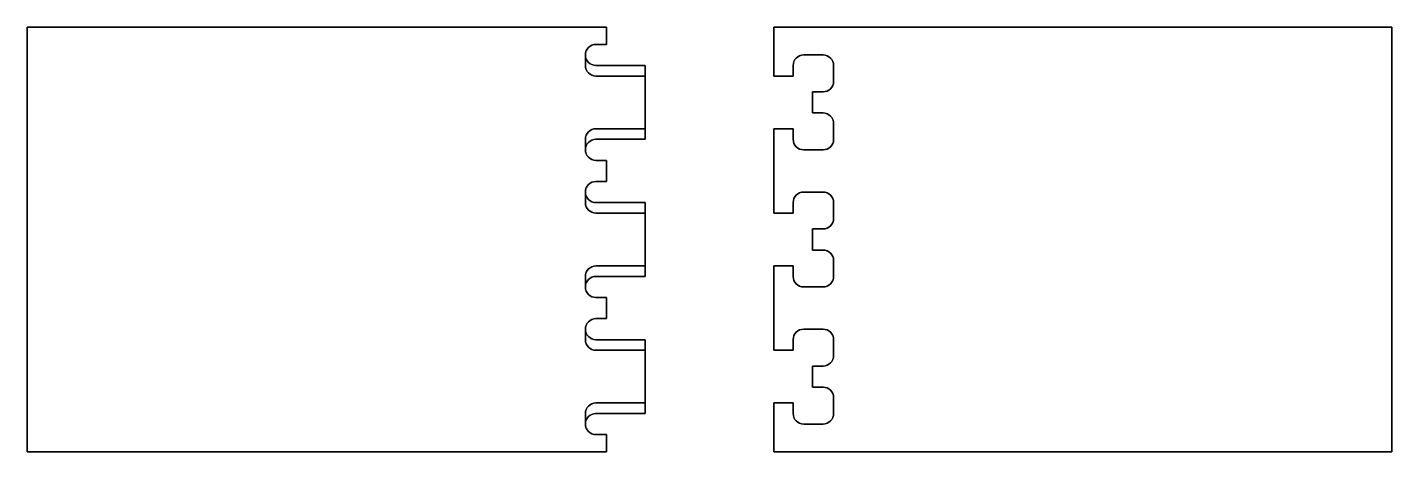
# Model space of a CAD drawing. Extents: x 0 to 530, y -1 to 164.
import ezdxf

# ---------------------------------------------------------------- set-up
doc = ezdxf.new("R2010")
doc.units = 0
doc.layers.add('1', color=7, linetype='CONTINUOUS')

# ---------------------------------------------------------------- blocks, each defined once
blk = doc.blocks.new('*M0')
at = {"layer": '1', "color": 7, "linetype": 'CONTINUOUS'}
for p, q in [((220.90229, -14.85, -7.5), (240, -14.85, -7.5)), ((220.90229, -14.85), (220.90229, -14.85, -7.5)), ((240, -14.85), (220.90229, -14.85)), ((240, -14.85, -7.5), (240, -14.85)), ((240, -43.55, -7.5), (220.90229, -43.55, -7.5)), ((220.90229, -43.55), (240, -43.55)), ((220.90229, -43.55), (220.90229, -43.55, -7.5)), ((240, -43.55), (240, -43.55, -7.5)), ((220.90229, -68.15, -7.5), (240, -68.15, -7.5)), ((220.90229, -68.15), (220.90229, -68.15, -7.5)), ((240, -68.15), (220.90229, -68.15)), ((240, -68.15, -7.5), (240, -68.15)), ((240, -96.85, -7.5), (220.90229, -96.85, -7.5)), ((220.90229, -96.85), (240, -96.85)), ((220.90229, -96.85), (220.90229, -96.85, -7.5)), ((240, -96.85), (240, -96.85, -7.5)), ((220.90229, -121.45, -7.5), (240, -121.45, -7.5)), ((220.90229, -121.45), (220.90229, -121.45, -7.5)), ((240, -121.45), (220.90229, -121.45)), ((240, -121.45, -7.5), (240, -121.45)), ((240, -150.15, -7.5), (220.90229, -150.15, -7.5)), ((220.90229, -150.15), (240, -150.15)), ((220.90229, -150.15), (220.90229, -150.15, -7.5)), ((240, -150.15), (240, -150.15, -7.5))]:
    blk.add_line(p, q, dxfattribs=at)
blk = doc.blocks.new('*M1')
at = {"layer": '1', "color": 7, "linetype": 'CONTINUOUS'}
for p, q in [((225.00229, 0, -7.5), (225.00229, -6.65, -7.5)), ((225.00229, -6.65, 7.5), (225.00229, 0, 7.5)), ((225.00229, 0, 7.5), (225.00229, 0, -7.5)), ((225.00229, -6.65, -7.5), (220.90229, -6.65, -7.5)), ((220.90229, -6.65, 7.5), (225.00229, -6.65, 7.5)), ((220.90229, -6.65, 7.5), (220.90229, -6.65, -7.5)), ((225.00229, -6.65, 7.5), (225.00229, -6.65, -7.5)), ((216.80229, -10.75, -7.5), (216.80229, -10.75, 7.5)), ((216.80229, -10.75), (216.80229, -14.85)), ((216.80229, -14.85, 7.5), (216.80229, -10.75, 7.5)), ((216.80229, -10.75), (216.80229, -10.75, 7.5)), ((216.80229, -14.85), (216.80229, -14.85, 7.5)), ((220.90229, -14.85, -7.5), (220.90229, -14.85)), ((240, -18.95), (240, -14.85)), ((220.90229, -18.95), (240, -18.95)), ((240, -18.95, 7.5), (220.90229, -18.95, 7.5)), ((220.90229, -18.95), (220.90229, -18.95, 7.5)), ((240, -18.95), (240, -18.95, 7.5)), ((240, -39.45), (220.90229, -39.45)), ((220.90229, -39.45), (220.90229, -39.45, 7.5)), ((220.90229, -39.45, 7.5), (240, -39.45, 7.5)), ((240, -43.55), (240, -39.45)), ((240, -39.45, 7.5), (240, -39.45)), ((216.80229, -43.55), (216.80229, -47.65)), ((216.80229, -47.65, 7.5), (216.80229, -43.55, 7.5)), ((216.80229, -43.55), (216.80229, -43.55, 7.5)), ((216.80229, -47.65, -7.5), (216.80229, -47.65)), ((216.80229, -47.65), (216.80229, -47.65, 7.5)), ((220.90229, -51.75, -7.5), (220.90229, -51.75, 7.5)), ((220.90229, -51.75, -7.5), (225.00229, -51.75, -7.5)), ((225.00229, -51.75, 7.5), (220.90229, -51.75, 7.5)), ((220.90229, -51.75, 7.5), (220.90229, -51.75, -7.5)), ((225.00229, -51.75, -7.5), (225.00229, -59.95, -7.5)), ((225.00229, -51.75, 7.5), (225.00229, -51.75, -7.5)), ((225.00229, -59.95, 7.5), (225.00229, -51.75, 7.5)), ((225.00229, -59.95, -7.5), (220.90229, -59.95, -7.5)), ((220.90229, -59.95, 7.5), (220.90229, -59.95, -7.5)), ((220.90229, -59.95, 7.5), (225.00229, -59.95, 7.5)), ((225.00229, -59.95, 7.5), (225.00229, -59.95, -7.5)), ((216.80229, -64.05, -7.5), (216.80229, -64.05, 7.5)), ((216.80229, -64.05), (216.80229, -68.15)), ((216.80229, -68.15, 7.5), (216.80229, -64.05, 7.5)), ((216.80229, -64.05), (216.80229, -64.05, 7.5)), ((216.80229, -68.15), (216.80229, -68.15, 7.5)), ((220.90229, -68.15, -7.5), (220.90229, -68.15)), ((240, -72.25), (240, -68.15)), ((220.90229, -72.25), (240, -72.25)), ((240, -72.25, 7.5), (220.90229, -72.25, 7.5)), ((220.90229, -72.25), (220.90229, -72.25, 7.5)), ((240, -72.25), (240, -72.25, 7.5)), ((240, -92.75), (220.90229, -92.75)), ((220.90229, -92.75), (220.90229, -92.75, 7.5)), ((220.90229, -92.75, 7.5), (240, -92.75, 7.5)), ((240, -96.85), (240, -92.75)), ((240, -92.75, 7.5), (240, -92.75)), ((216.80229, -96.85), (216.80229, -100.95)), ((216.80229, -100.95, 7.5), (216.80229, -96.85, 7.5)), ((216.80229, -96.85), (216.80229, -96.85, 7.5)), ((216.80229, -100.95, -7.5), (216.80229, -100.95)), ((216.80229, -100.95), (216.80229, -100.95, 7.5)), ((220.90229, -105.05, -7.5), (220.90229, -105.05, 7.5)), ((220.90229, -105.05, -7.5), (225.00229, -105.05, -7.5)), ((220.90229, -105.05, 7.5), (220.90229, -105.05, -7.5)), ((225.00229, -105.05, 7.5), (220.90229, -105.05, 7.5)), ((225.00229, -105.05, -7.5), (225.00229, -113.25, -7.5)), ((225.00229, -113.25, 7.5), (225.00229, -105.05, 7.5)), ((225.00229, -105.05, 7.5), (225.00229, -105.05, -7.5)), ((225.00229, -113.25, -7.5), (220.90229, -113.25, -7.5)), ((220.90229, -113.25, 7.5), (220.90229, -113.25, -7.5)), ((220.90229, -113.25, 7.5), (225.00229, -113.25, 7.5)), ((225.00229, -113.25, 7.5), (225.00229, -113.25, -7.5)), ((216.80229, -117.35, -7.5), (216.80229, -117.35, 7.5)), ((216.80229, -117.35), (216.80229, -121.45)), ((216.80229, -121.45, 7.5), (216.80229, -117.35, 7.5)), ((216.80229, -117.35), (216.80229, -117.35, 7.5)), ((216.80229, -121.45), (216.80229, -121.45, 7.5)), ((220.90229, -121.45, -7.5), (220.90229, -121.45)), ((240, -125.55), (240, -121.45)), ((220.90229, -125.55), (240, -125.55)), ((220.90229, -125.55), (220.90229, -125.55, 7.5)), ((240, -125.55, 7.5), (220.90229, -125.55, 7.5)), ((240, -125.55), (240, -125.55, 7.5)), ((240, -146.05), (220.90229, -146.05)), ((220.90229, -146.05), (220.90229, -146.05, 7.5)), ((220.90229, -146.05, 7.5), (240, -146.05, 7.5)), ((240, -150.15), (240, -146.05)), ((240, -146.05, 7.5), (240, -146.05)), ((216.80229, -150.15), (216.80229, -154.25)), ((216.80229, -154.25, 7.5), (216.80229, -150.15, 7.5)), ((216.80229, -150.15), (216.80229, -150.15, 7.5)), ((216.80229, -154.25, -7.5), (216.80229, -154.25)), ((216.80229, -154.25), (216.80229, -154.25, 7.5)), ((220.90229, -158.35, -7.5), (220.90229, -158.35, 7.5)), ((220.90229, -158.35, -7.5), (225.00229, -158.35, -7.5)), ((220.90229, -158.35, 7.5), (220.90229, -158.35, -7.5)), ((225.00229, -158.35, 7.5), (220.90229, -158.35, 7.5)), ((225.00229, -158.35, -7.5), (225.00229, -165, -7.5)), ((225.00229, -165, 7.5), (225.00229, -158.35, 7.5)), ((225.00229, -158.35, 7.5), (225.00229, -158.35, -7.5)), ((225.00229, -165, -7.5), (225.00229, -165, 7.5))]:
    blk.add_line(p, q, dxfattribs=at)
for centre, start, end in [((220.90229, -10.75, -7.5), 90, 270), ((220.90229, -14.85), 180, 270), ((220.90229, -43.55), 90, 180), ((220.90229, -47.65, -7.5), 90, 270), ((220.90229, -64.05, -7.5), 90, 270), ((220.90229, -68.15), 180, 270), ((220.90229, -96.85), 90, 180), ((220.90229, -100.95, -7.5), 90, 270), ((220.90229, -117.35, -7.5), 90, 270), ((220.90229, -121.45), 180, 270), ((220.90229, -150.15), 90, 180), ((220.90229, -154.25, -7.5), 90, 270)]:
    blk.add_arc(centre, 4.1, start, end, dxfattribs=at)
at = {"layer": '1', "color": 7, "linetype": 'CONTINUOUS', "extrusion": (0, 0, -1)}
for centre, start, end in [((-220.90229, -10.75, -7.5), 360, 90), ((-220.90229, -10.75), 270, 360), ((-220.90229, -14.85, -7.5), 270, 360), ((-220.90229, -43.55, -7.5), 360, 90), ((-220.90229, -47.65), 0, 90), ((-220.90229, -47.65, -7.5), 270, 360), ((-220.90229, -64.05, -7.5), 360, 90), ((-220.90229, -64.05), 270, 360), ((-220.90229, -68.15, -7.5), 270, 360), ((-220.90229, -96.85, -7.5), 360, 90), ((-220.90229, -100.95), 0, 90), ((-220.90229, -100.95, -7.5), 270, 360), ((-220.90229, -117.35, -7.5), 360, 90), ((-220.90229, -117.35), 270, 360), ((-220.90229, -121.45, -7.5), 270, 360), ((-220.90229, -150.15, -7.5), 360, 90), ((-220.90229, -154.25), 0, 90), ((-220.90229, -154.25, -7.5), 270, 360)]:
    blk.add_arc(centre, 4.1, start, end, dxfattribs=at)
blk = doc.blocks.new('*M2')
at = {"layer": '1', "color": 7, "linetype": 'CONTINUOUS'}
for p, q in [((0, 0, -15), (0, -165, -15)), ((225.00229, 0, -15), (0, 0, -15)), ((0, 0), (0, 0, -15)), ((0, 0), (225.00229, 0)), ((0, -165), (0, 0)), ((240, -14.85, -15), (240, -43.55, -15)), ((240, -39.45), (240, -18.95)), ((240, -68.15, -15), (240, -96.85, -15)), ((240, -92.75), (240, -72.25)), ((240, -121.45, -15), (240, -150.15, -15)), ((240, -146.05), (240, -125.55)), ((0, -165, -15), (225.00229, -165, -15)), ((225.00229, -165), (0, -165)), ((0, -165), (0, -165, -15))]:
    blk.add_line(p, q, dxfattribs=at)
blk = doc.blocks.new('*M3')
at = {"layer": '1', "color": 7, "linetype": 'CONTINUOUS'}
for name, p in [('*M2', (0, 0)), ('*M1', (0, 0, -7.5))]:
    blk.add_blockref(name, p, dxfattribs=at)
blk = doc.blocks.new('*M4')
at = {"layer": '1', "color": 7, "linetype": 'CONTINUOUS'}
for name, p in [('*M3', (0, 0)), ('*M0', (0, 0, -7.5))]:
    blk.add_blockref(name, p, dxfattribs=at)
blk = doc.blocks.new('*M5')
at = {"layer": '1', "color": 7, "linetype": 'CONTINUOUS'}
for p, q in [((300, 146.05, 15), (300, 165, 15)), ((300, 165), (300, 165, 15)), ((300, 165), (300, 146.05)), ((300, 165, 15), (540, 165, 15)), ((540, 165), (300, 165)), ((540, 165, 15), (540, 0, 15)), ((540, 0), (540, 165)), ((540, 165), (540, 165, 15)), ((319.1, 154.25, 15), (311.6, 154.25, 15)), ((311.6, 154.25), (311.6, 154.25, 15)), ((311.6, 154.25), (319.1, 154.25)), ((319.1, 154.25), (319.1, 154.25, 15)), ((307.5, 150.15), (307.5, 150.15, 15)), ((307.5, 150.15, 15), (307.5, 146.05, 15)), ((307.5, 146.05), (307.5, 150.15)), ((323.2, 144, 15), (323.2, 150.15, 15)), ((323.2, 150.15), (323.2, 150.15, 15)), ((323.2, 150.15), (323.2, 144)), ((307.5, 146.05, 15), (300, 146.05, 15)), ((300, 146.05), (300, 146.05, 15)), ((300, 146.05), (307.5, 146.05)), ((307.5, 146.05), (307.5, 146.05, 15)), ((323.2, 144), (323.2, 144, 15)), ((315, 131.7, 15), (315, 139.9, 15)), ((315, 139.9), (315, 139.9, 15)), ((315, 139.9), (315, 131.7)), ((315, 139.9, 15), (319.1, 139.9, 15)), ((319.1, 139.9), (315, 139.9)), ((319.1, 139.9), (319.1, 139.9, 15)), ((319.1, 131.7, 15), (315, 131.7, 15)), ((315, 131.7), (315, 131.7, 15)), ((315, 131.7), (319.1, 131.7)), ((319.1, 131.7), (319.1, 131.7, 15)), ((323.2, 121.45, 15), (323.2, 127.6, 15)), ((323.2, 127.6), (323.2, 127.6, 15)), ((323.2, 127.6), (323.2, 121.45)), ((300, 92.75, 15), (300, 125.55, 15)), ((300, 125.55), (300, 125.55, 15)), ((300, 125.55), (300, 92.75)), ((300, 125.55, 15), (307.5, 125.55, 15)), ((307.5, 125.55), (300, 125.55)), ((307.5, 125.55), (307.5, 125.55, 15)), ((307.5, 125.55, 15), (307.5, 121.45, 15)), ((307.5, 121.45), (307.5, 125.55)), ((307.5, 121.45), (307.5, 121.45, 15)), ((311.6, 117.35), (311.6, 117.35, 15)), ((311.6, 117.35, 15), (319.1, 117.35, 15)), ((319.1, 117.35), (311.6, 117.35)), ((319.1, 117.35), (319.1, 117.35, 15)), ((323.2, 121.45), (323.2, 121.45, 15)), ((319.1, 100.95, 15), (311.6, 100.95, 15)), ((311.6, 100.95), (311.6, 100.95, 15)), ((311.6, 100.95), (319.1, 100.95)), ((319.1, 100.95), (319.1, 100.95, 15)), ((307.5, 96.85), (307.5, 96.85, 15)), ((307.5, 96.85, 15), (307.5, 92.75, 15)), ((307.5, 92.75), (307.5, 96.85)), ((323.2, 90.7, 15), (323.2, 96.85, 15)), ((323.2, 96.85), (323.2, 96.85, 15)), ((323.2, 96.85), (323.2, 90.7)), ((307.5, 92.75, 15), (300, 92.75, 15)), ((300, 92.75), (300, 92.75, 15)), ((300, 92.75), (307.5, 92.75)), ((307.5, 92.75), (307.5, 92.75, 15)), ((323.2, 90.7), (323.2, 90.7, 15)), ((315, 78.4, 15), (315, 86.6, 15)), ((315, 86.6), (315, 86.6, 15)), ((315, 86.6), (315, 78.4)), ((315, 86.6, 15), (319.1, 86.6, 15)), ((319.1, 86.6), (315, 86.6)), ((319.1, 86.6), (319.1, 86.6, 15)), ((319.1, 78.4, 15), (315, 78.4, 15)), ((315, 78.4), (315, 78.4, 15)), ((315, 78.4), (319.1, 78.4)), ((319.1, 78.4), (319.1, 78.4, 15)), ((323.2, 68.15, 15), (323.2, 74.3, 15)), ((323.2, 74.3), (323.2, 74.3, 15)), ((323.2, 74.3), (323.2, 68.15)), ((300, 39.45, 15), (300, 72.25, 15)), ((300, 72.25), (300, 72.25, 15)), ((300, 72.25), (300, 39.45)), ((300, 72.25, 15), (307.5, 72.25, 15)), ((307.5, 72.25), (300, 72.25)), ((307.5, 72.25), (307.5, 72.25, 15)), ((307.5, 72.25, 15), (307.5, 68.15, 15)), ((307.5, 68.15), (307.5, 72.25)), ((307.5, 68.15), (307.5, 68.15, 15)), ((311.6, 64.05), (311.6, 64.05, 15)), ((311.6, 64.05, 15), (319.1, 64.05, 15)), ((319.1, 64.05), (311.6, 64.05)), ((319.1, 64.05), (319.1, 64.05, 15)), ((323.2, 68.15), (323.2, 68.15, 15)), ((307.5, 43.55), (307.5, 43.55, 15)), ((307.5, 43.55, 15), (307.5, 39.45, 15)), ((307.5, 39.45), (307.5, 43.55)), ((319.1, 47.65, 15), (311.6, 47.65, 15)), ((311.6, 47.65), (311.6, 47.65, 15)), ((311.6, 47.65), (319.1, 47.65)), ((319.1, 47.65), (319.1, 47.65, 15)), ((323.2, 37.4, 15), (323.2, 43.55, 15)), ((323.2, 43.55), (323.2, 43.55, 15)), ((323.2, 43.55), (323.2, 37.4)), ((307.5, 39.45, 15), (300, 39.45, 15)), ((300, 39.45), (300, 39.45, 15)), ((300, 39.45), (307.5, 39.45)), ((307.5, 39.45), (307.5, 39.45, 15)), ((323.2, 37.4), (323.2, 37.4, 15)), ((315, 25.1, 15), (315, 33.3, 15)), ((315, 33.3), (315, 33.3, 15)), ((315, 33.3), (315, 25.1)), ((315, 33.3, 15), (319.1, 33.3, 15)), ((319.1, 33.3), (315, 33.3)), ((319.1, 33.3), (319.1, 33.3, 15)), ((319.1, 25.1, 15), (315, 25.1, 15)), ((315, 25.1), (315, 25.1, 15)), ((315, 25.1), (319.1, 25.1)), ((319.1, 25.1), (319.1, 25.1, 15)), ((300, 0, 15), (300, 18.95, 15)), ((300, 18.95), (300, 18.95, 15)), ((300, 18.95), (300, 0)), ((300, 18.95, 15), (307.5, 18.95, 15)), ((307.5, 18.95), (300, 18.95)), ((307.5, 18.95), (307.5, 18.95, 15)), ((307.5, 18.95, 15), (307.5, 14.85, 15)), ((307.5, 14.85), (307.5, 18.95)), ((323.2, 14.85, 15), (323.2, 21, 15)), ((323.2, 21), (323.2, 21, 15)), ((323.2, 21), (323.2, 14.85)), ((307.5, 14.85), (307.5, 14.85, 15)), ((311.6, 10.75), (311.6, 10.75, 15)), ((311.6, 10.75, 15), (319.1, 10.75, 15)), ((319.1, 10.75), (311.6, 10.75)), ((319.1, 10.75), (319.1, 10.75, 15)), ((323.2, 14.85), (323.2, 14.85, 15)), ((540, 0, 15), (300, 0, 15)), ((300, 0), (300, 0, 15)), ((300, 0), (540, 0)), ((540, 0), (540, 0, 15))]:
    blk.add_line(p, q, dxfattribs=at)
for centre, start, end in [((311.6, 150.15, 15), 90, 180), ((319.1, 150.15, 15), 360, 90), ((319.1, 144, 15), 270, 360), ((319.1, 127.6, 15), 360, 90), ((311.6, 121.45, 15), 180, 270), ((319.1, 121.45, 15), 270, 360), ((311.6, 96.85, 15), 90, 180), ((319.1, 96.85, 15), 360, 90), ((319.1, 90.7, 15), 270, 360), ((319.1, 74.3, 15), 360, 90), ((311.6, 68.15, 15), 180, 270), ((319.1, 68.15, 15), 270, 360), ((311.6, 43.55, 15), 90, 180), ((319.1, 43.55, 15), 360, 90), ((319.1, 37.4, 15), 270, 360), ((319.1, 21, 15), 360, 90), ((311.6, 14.85, 15), 180, 270), ((319.1, 14.85, 15), 270, 360)]:
    blk.add_arc(centre, 4.1, start, end, dxfattribs=at)
at = {"layer": '1', "color": 7, "linetype": 'CONTINUOUS', "extrusion": (0, 0, -1)}
for centre, start, end in [((-311.6, 150.15), 0, 90), ((-319.1, 150.15), 90, 180), ((-319.1, 144), 180, 270), ((-319.1, 127.6), 90, 180), ((-311.6, 121.45), 270, 360), ((-319.1, 121.45), 180, 270), ((-311.6, 96.85), 0, 90), ((-319.1, 96.85), 90, 180), ((-319.1, 90.7), 180, 270), ((-319.1, 74.3), 90, 180), ((-311.6, 68.15), 270, 360), ((-319.1, 68.15), 180, 270), ((-311.6, 43.55), 0, 90), ((-319.1, 43.55), 90, 180), ((-319.1, 37.4), 180, 270), ((-319.1, 21), 90, 180), ((-311.6, 14.85), 270, 360), ((-319.1, 14.85), 180, 270)]:
    blk.add_arc(centre, 4.1, start, end, dxfattribs=at)

msp = doc.modelspace()

# ---------------------------------------------------------------- block references
at = {"layer": '1', "color": 7, "linetype": 'CONTINUOUS'}
for name, p in [('*M4', (0, 163.85462, 14.07342)), ('*M5', (-10, -1.14538, -0.92658))]:
    msp.add_blockref(name, p, dxfattribs=at)

doc.saveas('drawing.dxf')
